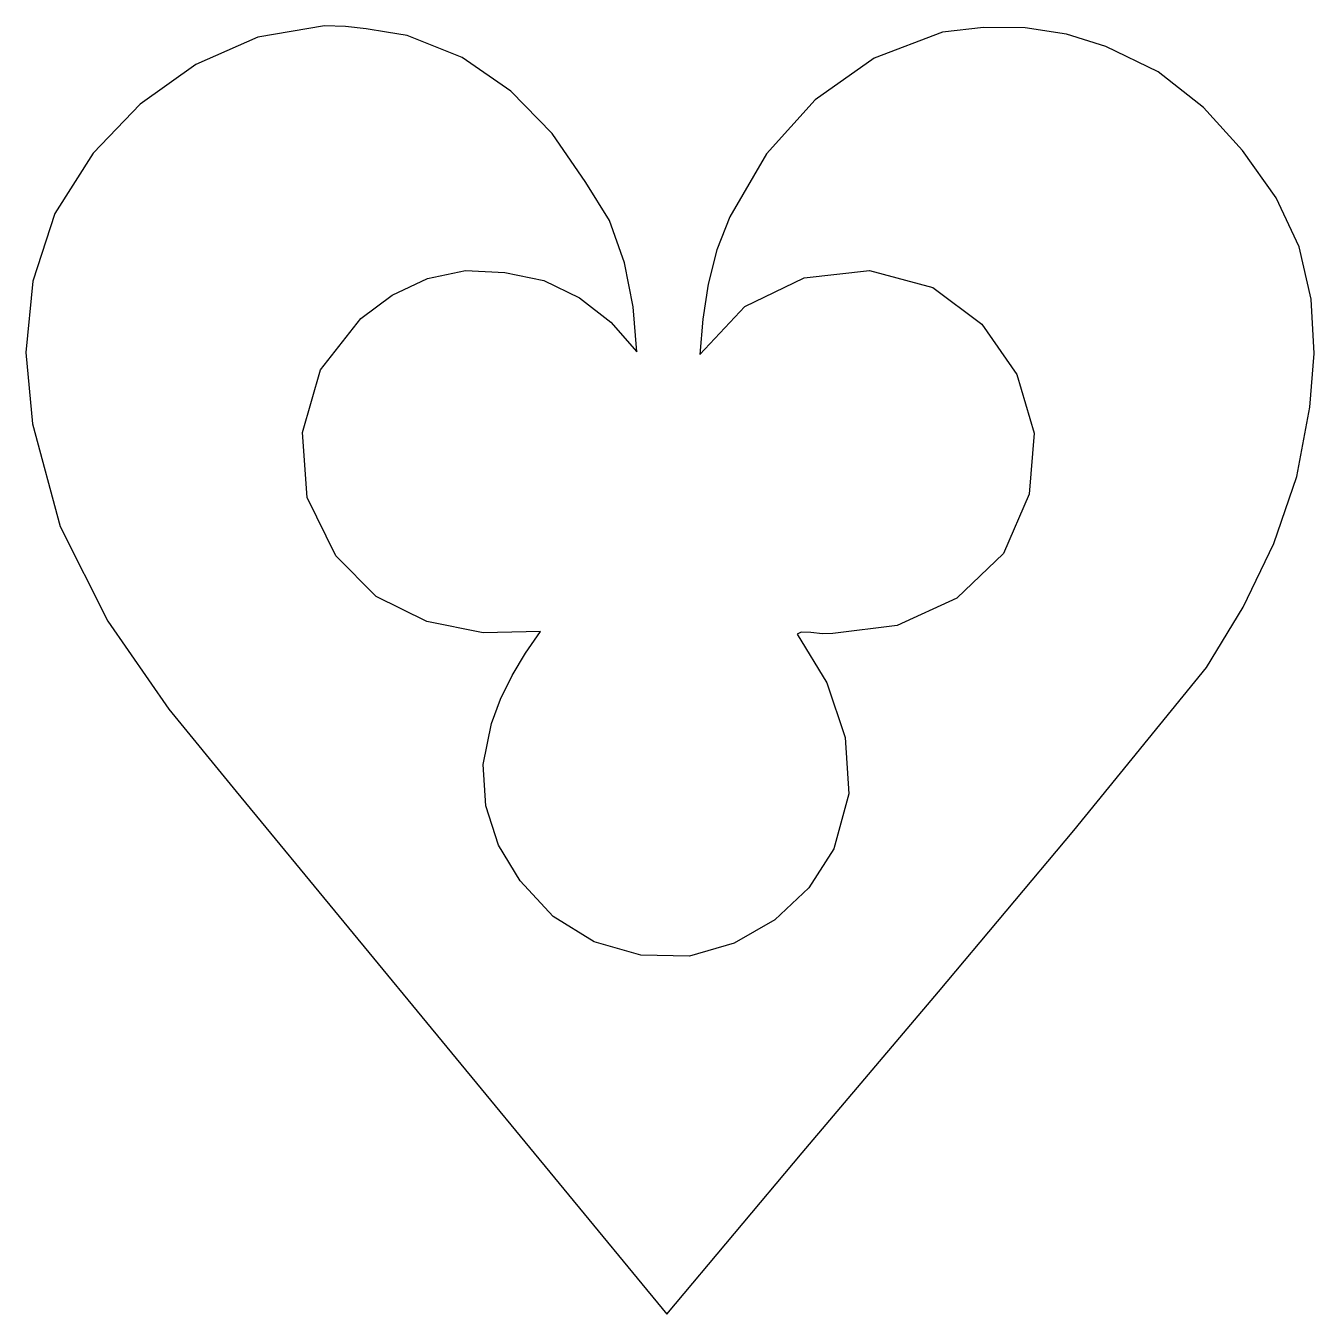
# Model space of a CAD drawing. Extents: x 0 to 245, y 0 to 245.
import ezdxf

# ---------------------------------------------------------------- set-up
doc = ezdxf.new("R2010")
doc.units = 0
doc.layers.add('Layer_1', color=7, linetype='CONTINUOUS')

msp = doc.modelspace()

# ---------------------------------------------------------------- linework, layer by layer
at = {"layer": 'Layer_1', "color": 7}
msp.add_lwpolyline([(57.016464, 244.7396), (44.350232, 242.551728), (32.591746, 237.382648), (22.071906, 229.8474), (13.121616, 220.561008), (5.835196, 209.102776), (1.658832, 196.265488), (0.3396, 182.743632), (1.624608, 169.23168), (6.887082, 149.758376), (15.938698, 131.802776), (27.498261, 115.12736), (40.284576, 99.4946), (60.715729, 74.715208), (81.13247, 49.923304), (101.545737, 25.128304), (121.966464, 0.3396), (147.65837, 30.949072), (173.507304, 61.487568), (199.178456, 92.113832), (224.337, 122.986592), (231.328032, 134.440936), (237.151104, 146.55644), (241.474488, 159.231528), (243.966464, 172.3646), (244.798304, 182.586048), (244.246504, 192.869312), (241.957944, 202.82888), (237.579496, 212.079256), (231.183608, 221.10428), (223.763984, 229.255216), (215.170496, 236.003936), (205.253, 240.822296), (197.7682, 243.158776), (189.972168, 244.334184), (182.063664, 244.42672), (174.241464, 243.5146), (161.328647, 238.582072), (150.104098, 230.680576), (140.860546, 220.447584), (133.890725, 208.520584), (131.436971, 202.261624), (129.817462, 195.737968), (128.822269, 189.066624), (128.241464, 182.3646), (136.793434, 191.46936), (148.016033, 196.930072), (160.407597, 198.289304), (172.466464, 195.0896), (181.745688, 188.148808), (188.397672, 178.60016), (191.64656, 167.489984), (190.716464, 155.8646), (185.839496, 144.614136), (176.972688, 136.185184), (165.659048, 130.992232), (153.441601, 129.449784), (151.522503, 129.419064), (149.292932, 129.64368), (147.443911, 129.737552), (146.666464, 129.314584), (152.308998, 120.081088), (155.798838, 109.749944), (156.472492, 99.019864), (153.666464, 88.589584), (148.897919, 81.190528), (142.438287, 75.124568), (134.748993, 70.709864), (126.291464, 68.264584), (117.036026, 68.421624), (108.211219, 71.00764), (100.395284, 75.797128), (94.166464, 82.564584), (90.057846, 89.29224), (87.644024, 96.769168), (87.122672, 104.5938), (88.691464, 112.364584), (90.425255, 117.014792), (92.610118, 121.47616), (95.166903, 125.750496), (98.016464, 129.839584), (87.130545, 129.592656), (76.425602, 131.727296), (66.79734, 136.499328), (59.141464, 144.164584), (53.704855, 155.273528), (52.822419, 167.59884), (56.287005, 179.46952), (63.891464, 189.214584), (69.860427, 193.667368), (76.574227, 196.809536), (83.784144, 198.341728), (91.241464, 197.964584), (98.645507, 196.408928), (105.399624, 193.137912), (111.33716, 188.511488), (116.291464, 182.889584), (115.578009, 191.402648), (113.957865, 199.803544), (111.08577, 207.78496), (106.616464, 215.0396), (100.241942, 224.274672), (92.378885, 232.329696), (83.159617, 238.702168), (72.716464, 242.8896), (68.797906, 243.509768), (64.89218, 244.133384), (60.973595, 244.597608), (57.016464, 244.7396)], dxfattribs=at)

doc.saveas('drawing.dxf')
